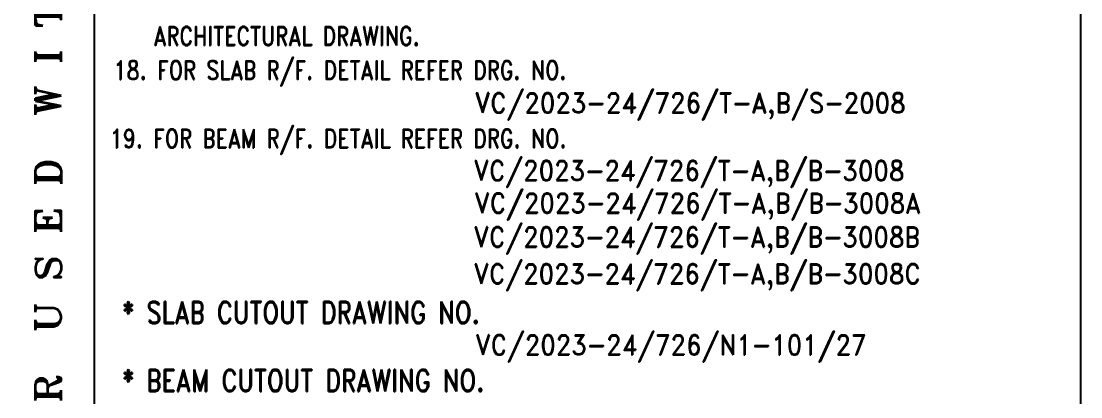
# Model space of a CAD drawing. Header units: millimetres. Extents: x 2061841 to 105821645, y -77612 to 48520811.
# Drawn here: x 2510514 to 2522870, y 40064 to 44447 of the extents above; entities that cross this region are included whole.
import ezdxf
from ezdxf.enums import TextEntityAlignment as Align

# ---------------------------------------------------------------- set-up
doc = ezdxf.new("R2010")
doc.units = ezdxf.units.MM
doc.header["$LTSCALE"] = 10
doc.header["$MEASUREMENT"] = 0
for name, color, linetype in [('BORDER', 5, 'Continuous'), ('SHEET-TEXT', 7, 'Continuous'), ('VIN-T', 2, 'Continuous')]:
    doc.layers.add(name, color=color, linetype=linetype)
doc.styles.add('RD', font='romand.shx', dxfattribs={"width": 0.9, "height": 225})
doc.styles.add('RT', font='romant.shx', dxfattribs={"height": 250})

msp = doc.modelspace()

# ---------------------------------------------------------------- linework, layer by layer
at = {"layer": 'BORDER'}
msp.add_line((2511370.4, -2789.9), (2511370.4, 57210.1), dxfattribs=at)
msp.add_lwpolyline([(2432870.4, -2789.9), (2522870.4, -2789.9), (2522870.4, 57210.1), (2432870.4, 57210.1)], close=True, dxfattribs=at)

# ---------------------------------------------------------------- texts
at = {"layer": 'SHEET-TEXT', "color": 1, "style": 'RT', "width": 0.948496}
msp.add_text('T H I S   D R A W I N G   I S   P R O P E R T Y   O F   V I N T E C H   C O N S U L T A N T S  A N D  S H A L L  N O T  B E  R E P R O D U C E D  O R  U S E D  W I T H O U T  W R I T T E N  P E R M I S S I O N.', height=300, rotation=90, dxfattribs=at).set_placement((2510979.6, -2399.9), (2510979.6, 56975.9), align=Align.FIT)
at = {"layer": 'VIN-T', "style": 'RD', "width": 0.8}
for s, height, p in [('ARCHITECTURAL DRAWING.', 220.318, (2512057.1, 44164.2, 1711427.9)), ('18. FOR SLAB R/F. DETAIL REFER DRG. NO. ', 220.318, (2511593.1, 43765.3, -643584.3)), ('19. FOR BEAM R/F. DETAIL REFER DRG. NO. ', 220.318, (2511548.6, 42968.5, -643584.3)), ('* SLAB CUTOUT DRAWING NO.', 257.772, (2511692.4, 40919.2, -643694.3)), ('* BEAM CUTOUT DRAWING NO.', 257.772, (2511692.4, 40125.4, -643694.3))]:
    msp.add_text(s, height=height, dxfattribs=at).set_placement(p)
at = {"layer": 'VIN-T', "color": 1, "style": 'RD', "width": 0.9}
for s, p in [('VC/2023-24/726/T-A,B/S-2008', (2515803.4, 43376.2, -643584.3)), ('VC/2023-24/726/T-A,B/B-3008', (2515789, 42586.8, 1590852.6)), ('VC/2023-24/726/T-A,B/B-3008A', (2515798.2, 42207.4, 1590852.6)), ('VC/2023-24/726/T-A,B/B-3008B', (2515789, 41812.4, 1590852.6)), ('VC/2023-24/726/T-A,B/B-3008C', (2515789, 41382.5, 1590852.6)), ('VC/2023-24/726/N1-101/27', (2515808.7, 40552.5, 413401.5))]:
    msp.add_text(s, height=234.301, dxfattribs=at).set_placement(p)

doc.saveas('drawing.dxf')
